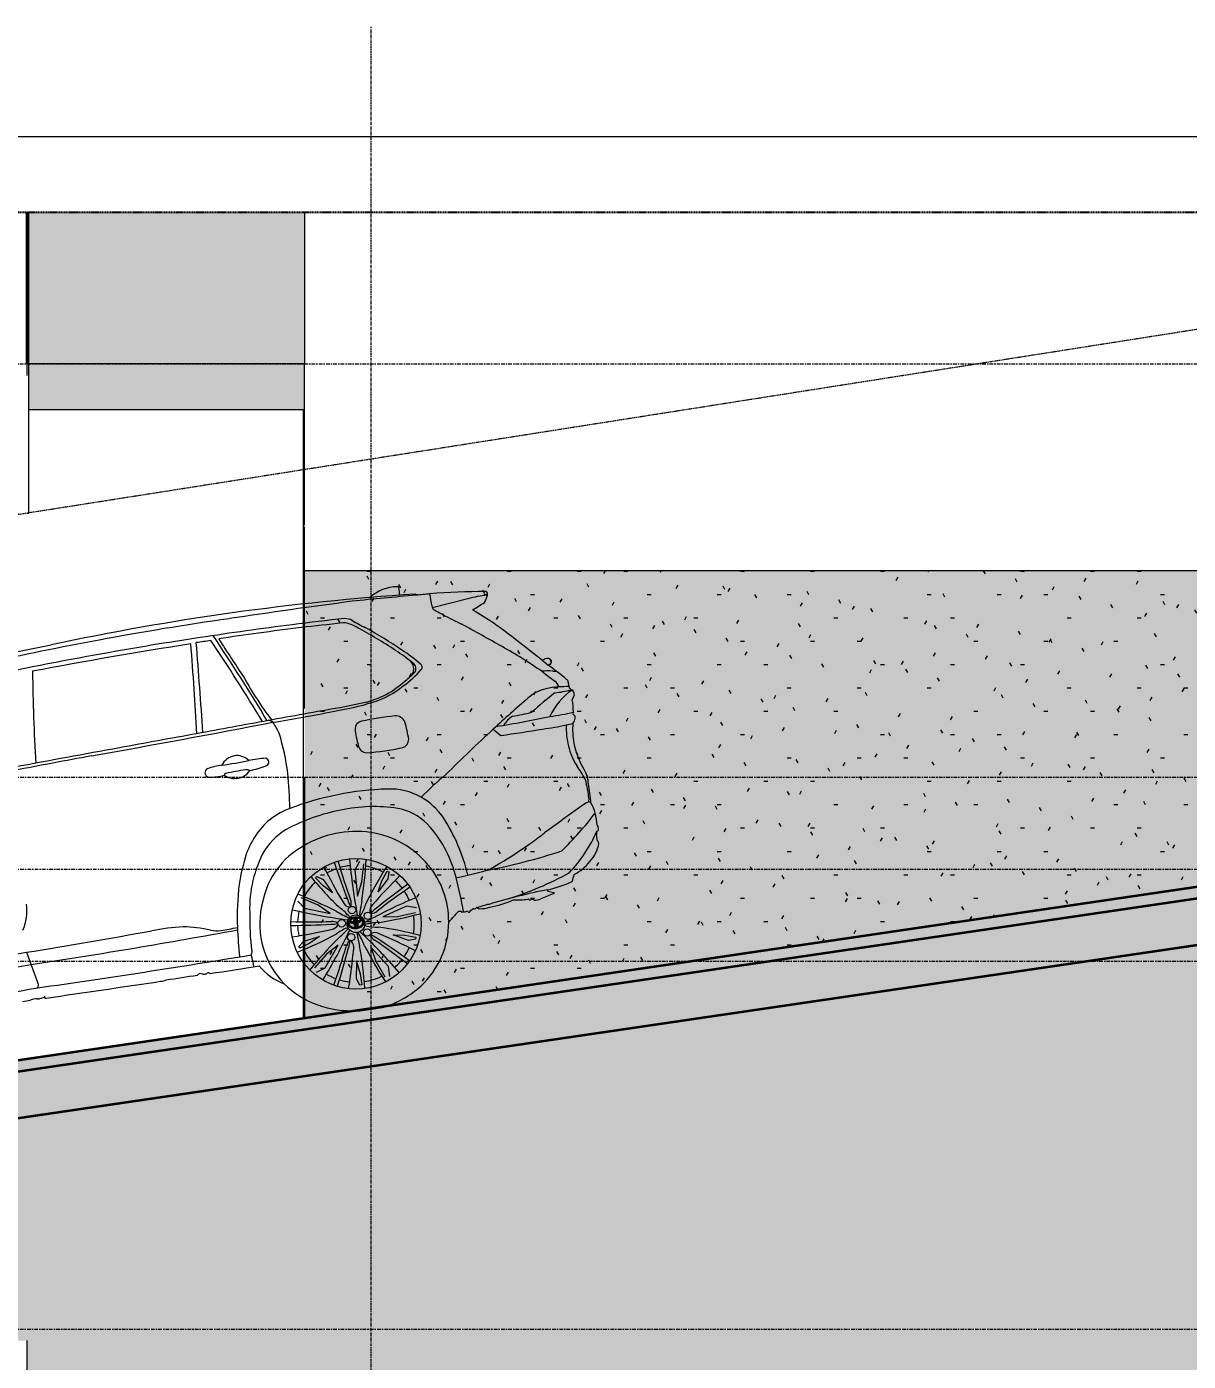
# Model space of a CAD drawing. Header units: millimetres. Extents: x 94264 to 187823, y -5375 to 75426.
# Drawn here: x 165576 to 170634, y -2140 to 3668 of the extents above; entities that cross this region are included whole.
import ezdxf

# ---------------------------------------------------------------- set-up
doc = ezdxf.new("R2010")
doc.units = ezdxf.units.MM
for name, pattern in [('Centre', [31.75, 6.35, -4.7625, 15.875, -4.7625]), ('Demolished', [7.14375, 4.7625, -2.38125]), ('Grid Line', [22.225, 12.7, -3.175, 3.175, -3.175]), ('Hidden', [7.14375, 4.7625, -2.38125])]:
    doc.linetypes.add(name, pattern=pattern)
for name, color, linetype, lineweight in [('0-4', 130, 'Continuous', 5), ('A-ANNO-DIMS', 211, 'Continuous', 9), ('A-ANNO-DIMS-50', 211, 'Continuous', 9), ('A-DETL-DEMO', 6, 'Demolished', 18), ('A-DETL-GENF', 92, 'Continuous', 18), ('A-DETL-GENF-1', 9, 'Continuous', 18), ('A-DETL-GENF-3', 92, 'Hidden', 25), ('A-DETL-MEDM', 33, 'Continuous', 35), ('A-DETL-THIN', 151, 'Continuous', 18), ('A-FLOR-FNSH-2', 250, 'Continuous', 35), ('A-FLOR-FNSH-3', 41, 'Continuous', 35), ('A-FLOR-LEVL-2', 51, 'Centre', 9), ('A-FLOR-PATT-3', 8, 'Continuous', 18), ('A-WALL', 113, 'Continuous', 18), ('A-WALL-4', 41, 'Continuous', 35), ('A-WALL-FNSH-1', 254, 'Continuous', 18), ('A-WALL-PATT-4', 255, 'Continuous', 5), ('A-WALL-PATT-5', 254, 'Continuous', 18), ('G-IMPT', 8, 'Continuous', 18), ('S-GRID-1', 1, 'Grid Line', 9)]:
    doc.layers.add(name, color=color, linetype=linetype, lineweight=lineweight)
doc.styles.add('UTM Avo_1', font='', dxfattribs={"width": 0.9, "height": 125})
doc.styles.get('UTM Avo_1').set_extended_font_data('UTM Avo')
doc.dimstyles.new('1_Dim_chi_tiet_2_5_1', dxfattribs={"dimscale": 304.8, "dimtxt": 124.912619, "dimasz": 0.19685, "dimexe": 0.164042, "dimexo": 0.0625, "dimgap": 0.016404, "dimtad": 1, "dimdec": 0, "dimrnd": 5, "dimzin": 0, "dimdsep": 46, "dimtxsty": 'UTM Avo_1', "dimblk1": 'OBLIQUE', "dimblk2": 'OBLIQUE', "dimsah": 1, "dimcen": 0.09, "dimdle": 0.164042, "dimazin": 0, "dimtfac": 1, "dimtdec": 4, "dimtix": 1, "dimtmove": 0, "dimatfit": 3, "dimfxl": 0.328084, "dimfxlon": 1, "dimtvp": 1, "dimtolj": 1, "dimtzin": 0, "dimarcsym": 2})

# ---------------------------------------------------------------- blocks, each defined once
blk = doc.blocks.new('NCV_TKTC_KET CAU_rvt-3-TKCS_RAMP DỐC 2 - MẶT CẮT DỌC')
at = {"layer": 'A-FLOR-FNSH-2'}
blk.add_line((-97752.6, 550), (-113202.6, -1719.5), dxfattribs=at)
blk = doc.blocks.new('CAR_TOYOTA - CAR_TOYOTA_GRAND HIGHLANDER_dwg__U1-2292142-TKCS_RAMP DỐC 2 - MẶT CẮT DỌC')
at = {"layer": 'G-IMPT', "flags": 128}
blk.add_lwpolyline([(-105871.9, -465.5), (-105877.8, -422.5), (-105954, -338.3), (-105932.8, -398.8), (-105892.4, -467.7)], dxfattribs=at)
blk.add_lwpolyline([(-106001.8, -503.5), (-106016.8, -476), (-106015.3, -404.9), (-106000, -453.6), (-105993.5, -501.7)], close=True, dxfattribs=at)
at = {"layer": 'G-IMPT'}
blk.add_circle((-106040, -295), 16.1, dxfattribs=at)
for centre, radius, start, end in [((-105808.7, -265.2), 205.4, 184.28528, 199.11323), ((-106504.7, -550.3), 567, 22.64094, 29.19183), ((-107587.7, -1961.9), 2318.9, 40.72908, 46.83114), ((-108562.9, 382.1), 2602.4, 340.11131, 343.99969), ((-109481.4, 577), 3551.5, 342.20373, 345.00974), ((-106015.4, -347), 47.4, 132.23868, 165.72495), ((-106277.1, -272), 236.8, 342.89731, 350.56762), ((-108756.4, -88.6), 2739.8, 350.97078, 354.60715), ((-106043.1, -319.8), 8.94, 61.59248, 117.6914), ((-106065.9, -338.4), 37.9, 348.41074, 44.48184), ((-107416.5, -594.5), 1437.8, 3.05901, 10.49929), ((-103910.7, 757.1), 2339.6, 207.74331, 212.20029)]:
    blk.add_arc(centre, radius, start, end, dxfattribs=at)
blk = doc.blocks.new('CAR_TOYOTA - CAR_TOYOTA_GRAND HIGHLANDER_dwg__U2-2292143-TKCS_RAMP DỐC 2 - MẶT CẮT DỌC')
for p, rotation in [((-191928.8, 61888.6), 144), ((-191650.8, -62744), 216), ((-73482, 100666.5), 72), ((-73032.3, -100993.2), 288.0000000000001)]:
    blk.add_blockref('CAR_TOYOTA - CAR_TOYOTA_GRAND HIGHLANDER_dwg__U1-2292142-TKCS_RAMP DỐC 2 - MẶT CẮT DỌC', p, dxfattribs=dict(rotation=rotation))
blk.add_blockref('CAR_TOYOTA - CAR_TOYOTA_GRAND HIGHLANDER_dwg__U1-2292142-TKCS_RAMP DỐC 2 - MẶT CẮT DỌC', (0, 0))
blk = doc.blocks.new('CAR_TOYOTA - CAR_TOYOTA_GRAND HIGHLANDER_dwg-2292141-TKCS_RAMP DỐC 2 - MẶT CẮT DỌC')
at = {"layer": 'G-IMPT'}
for p, q in [((-105531.4, 1177), (-105686.1, 1138.7)), ((-105206.5, 909.5), (-105331.5, 1006)), ((-105972, 728.2), (-106088.1, 703.8)), ((-105182.8, -94.3), (-105157, -100.8)), ((-106053.1, -219), (-106053, -219)), ((-106049, -203.8), (-106045.1, -208.4)), ((-106012.8, -198.5), (-106012.8, -198.5)), ((-105997.1, -197.7), (-106000.5, -203.1)), ((-105980.8, -230.4), (-105980.8, -230.4)), ((-106059.1, -255.1), (-106053.4, -253)), ((-106013.5, -280.6), (-106013.6, -274.5)), ((-106001.3, -270.7), (-106001.3, -270.6)), ((-105975.2, -245.1), (-105980.9, -242.9)), ((-106002, -615.4), (-105902.7, -600.8))]:
    blk.add_line(p, q, dxfattribs=at)
at = {"layer": 'G-IMPT', "flags": 128}
blk.add_lwpolyline([(-107856.8, -431.1), (-107453.5, -360.6), (-107404, -495.4)], dxfattribs=at)
at = {"layer": 'G-IMPT'}
for radius in [283.9, 38.4]:
    blk.add_circle((-106018.8, -236.4), radius, dxfattribs=at)
for centre, radius, start, end in [((-105836.6, 1051.2), 179.3, 90.4844, 133.0466), ((-105837.4, 1225.2), 5.37, 12.1128, 97.55492), ((-106088, 1176.7), 260.6, 3.63199, 10.97712), ((-105042.1, -9749.2), 10970.9, 93.7584, 102.12215), ((-101420.8, -33458.5), 34931.7, 97.59037, 98.47905), ((-104823.1, -10356.6), 11587.3, 94.62104, 96.00297), ((-105762.4, 1192.5), 5.77, 4.68009, 78.89203), ((-105559.6, -397.7), 1602.8, 94.91266, 97.06079), ((-105456.7, -1653.2), 2862.6, 89.92304, 94.81235), ((-106754.2, 997.6), 1076.4, 8.03265, 10.79656), ((-105420.3, 821.4), 372.6, 94.00021, 107.34982), ((-106232.4, 2351.6), 1418.8, 300.55682, 303.03097), ((-105646.5, 1257.2), 210.2, 333.09747, 342.24531), ((-105458.1, 1197.8), 12.7, 338.1005, 65.82409), ((-105660.9, 1149.6), 27.5, 183.31839, 223.67302), ((-105159.6, 2063.2), 1068.3, 240.7964, 243.38019), ((-102949.1, 6289), 5837.2, 242.56861, 243.44717), ((-106240.9, -120.9), 1448.1, 51.09976, 59.7381), ((-104784.4, -11502.4), 12719.9, 98.07616, 100.65886), ((-104236.3, -15114.7), 16310.4, 97.25422, 98.67856), ((-104996.5, -9301.1), 10430.4, 96.94615, 97.97628), ((-105283.8, -6725.3), 7856, 95.72278, 97.40159), ((-100140, -53559.7), 54954, 96.2026, 96.39184), ((-106069, 1028.9), 44.5, 67.9318, 101.04108), ((-106065.9, 1029.4), 62.1, 60.72074, 91.19852), ((-106132.2, 831.6), 251.6, 58.98924, 71.47767), ((-105281.9, 2392.6), 1510.4, 240.07157, 242.62935), ((-107243.5, -1199.1), 2566.3, 58.93956, 61.08169), ((-107027.6, -843.6), 2166.9, 56.08652, 60.97737), ((-112308.2, -11322.5), 14109.2, 60.6019, 61.4196), ((-104806.4, -11729.3), 12939, 100.37723, 102.63475), ((-104634.9, -12727.4), 13890.4, 98.53898, 100.31842), ((-105347.6, -8756.3), 9838.9, 97.61357, 97.98195), ((-112900.5, -3250.6), 7555.6, 31.02283, 34.19631), ((-115247.9, -4703.4), 10335.6, 31.177, 33.60942), ((-104341.6, -14241.9), 15414.3, 97.83854, 98.48673), ((-98660.4, 6093.4), 9444.9, 212.60885, 213.83123), ((-106626.1, -202.6), 1394.2, 55.51718, 59.54379), ((-104858.4, -12040.6), 13175, 99.89722, 102.29242), ((-116688.5, 47285.6), 47241.4, 281.19059, 281.40608), ((-103287.1, -21026.8), 22277.4, 98.91103, 100.70993), ((-121424, -198.3), 14733.4, 3.06879, 4.59384), ((-197586.3, -5929.5), 91135.3, 4.105738, 4.352734), ((-106278, 275.9), 802.9, 50.27412, 56.66343), ((-106172.1, 405.4), 653.2, 48.35792, 57.23728), ((-106653.8, -1267.6), 2573.5, 55.86237, 60.39406), ((-105815, 872.1), 48, 330.21231, 52.8957), ((-105785.2, 874.2), 27.9, 330.98405, 43.41764), ((-105745.3, 880.5), 14.9, 315.66986, 60.98811), ((-105176.6, 868.9), 50.4, 103.24261, 126.36069), ((-103974.4, 2383), 1920.8, 230.09924, 231.06282), ((-105183.6, 902.4), 16.2, 341.83454, 106.24533), ((-105177.5, 888.4), 4.06, 70.50492, 170.91517), ((-105963.2, -196), 1337.3, 49.88499, 54.22884), ((-105176.2, 900.9), 8.71, 270.17403, 336.13063), ((-99119.4, 952.3), 8308.2, 180.61925, 183.38234), ((-105277.2, 1504), 1399.1, 208.56531, 217.58416), ((-106209, 1286.6), 616.9, 302.7951, 311.86458), ((-106057.7, 1144.4), 423.8, 305.3107, 319.66788), ((-106045.1, 1134.4), 394.7, 308.88167, 316.08993), ((-105184.6, 680.2), 183.9, 83.00493, 97.78327), ((-103963.8, 2460.7), 2026.4, 232.06633, 234.05825), ((-105156.4, 892.4), 30.2, 258.75062, 287.34477), ((-105176.8, 786.1), 41.4, 11.0632, 55.21516), ((-105106.6, 816.3), 11.6, 356.50214, 64.30926), ((-104990.1, 825.2), 105.4, 185.22959, 195.15561), ((-106108.1, 1198), 489.1, 286.15123, 298.46896), ((-106058.5, 1098.7), 388, 287.00963, 309.31381), ((-105151.6, 617.7), 173.6, 103.52114, 132.22459), ((-103893.5, -840.7), 2043.3, 128.0358, 131.72123), ((-105107.9, 377.2), 417.8, 93.884, 101.63511), ((-104913.2, 546.3), 286.8, 125.10057, 155.46315), ((-105218.4, 1325.3), 560.6, 276.75797, 283.81971), ((-105093.1, 184.9), 610.7, 89.81193, 94.04757), ((-104999.5, 828.1), 97.2, 198.26265, 209.00807), ((-105081.4, 770.6), 10.8, 354.71174, 106.86597), ((-105098.6, 762.5), 29.8, 318.62043, 350.2157), ((-104959.1, 775.8), 111.7, 183.18739, 189.44436), ((-101695.7, -24763.6), 25843.4, 99.78566, 100.49056), ((-106362.4, 2137), 1469.8, 279.51859, 286.49767), ((-102174.7, -2884.4), 4769.9, 130.434, 132.89111), ((-105073, 739.9), 4.37, 138.55255, 204.03658), ((-105699.3, 649), 628.7, 3.18318, 8.15687), ((-118244.2, 62541.8), 63027.9, 280.119327, 280.849361), ((-99943.2, -35148.7), 36374.4, 100.22645, 100.72392), ((-106400.2, 620), 28.3, 46.2107, 87.38477), ((-107477.7, 7489.4), 6936.3, 279.10041, 281.293), ((-106626.6, 466.1), 301.5, 24.76392, 35.32906), ((-105989, 611.8), 33.8, 98.49367, 179.33005), ((-105648.4, -1076.9), 1756.4, 96.54176, 101.34525), ((-105845.1, 626.5), 41.7, 21.50012, 94.70452), ((-106318.9, 483.2), 536.6, 8.9794, 17.18128), ((-106164, 5389.3), 4826.5, 279.01162, 281.83605), ((-105253.4, 549.3), 144.8, 125.61936, 147.26719), ((-105438, 1371.2), 711.3, 278.1023, 285.05235), ((-105485.8, 2682.8), 2041.4, 278.78517, 281.70825), ((-105115.8, 666.8), 52.1, 323.22158, 351.33328), ((-105067.3, 678.9), 6.56, 130.5106, 245.12232), ((-105075.3, 662.6), 11.7, 341.94814, 63.11394), ((-101603.4, -28452.4), 29488.7, 99.97549, 100.6415), ((-107460.4, 260.4), 1156.3, 7.89419, 16.68584), ((-105568.3, 660), 457, 186.00824, 195.36619), ((-100358.4, -4897.3), 7480.9, 132.5901, 134.77143), ((-105024.8, 1065), 603.2, 228.93167, 233.01836), ((-107060.5, 12044), 11582.3, 278.30452, 279.21021), ((-105491.7, 2592.1), 2001.5, 278.18494, 281.1914), ((-104760.4, 618.3), 342.9, 178.26521, 193.7062), ((-105175.2, 998.3), 376.5, 281.02323, 285.58113), ((-104757.1, 607.2), 318.2, 174.87399, 190.33781), ((-98820.9, -45257), 46519.6, 100.18761, 100.75871), ((-105970.4, 547.2), 39.4, 192.117, 268.37285), ((-106068.7, 1735.2), 1231.2, 274.52831, 281.83195), ((-105827, 566.7), 38.1, 286.36883, 0.38939), ((-104847.6, 591.8), 252, 192.54627, 213.55507), ((-104727.9, 615.5), 348.4, 190.83135, 211.04402), ((-85335.8, -116761.5), 119271.4, 100.548366, 100.713101), ((-106536.8, 422.5), 72.9, 45.46154, 154.63614), ((-106868.9, 2296.8), 1862.3, 278.21933, 281.87835), ((-106374.7, -96), 581.1, 93.61399, 101.00258), ((-106415.1, 467.1), 17.3, 289.59711, 77.51057), ((-106657.4, 420.9), 19.1, 110.26723, 262.35522), ((-106568.7, 180.2), 275.6, 97.08515, 110.59143), ((-106651.4, 640.6), 238.7, 267.94737, 284.61934), ((-106585.2, 411.8), 6.42, 92.77692, 200.05079), ((-106549.2, 468.3), 72.2, 234.42427, 276.46973), ((-105608, -4770.4), 5279.9, 99.72247, 100.66844), ((-106542.2, 468.6), 72.1, 270.90846, 328.25835), ((-106497.2, 387.3), 46.4, 69.37745, 92.99447), ((-106592.4, 967.3), 548, 281.73763, 289.52271), ((-108645.8, 219.3), 2339.3, 1.12389, 4.90143), ((-104454.5, -970.3), 1813.8, 130.27481, 134.91819), ((-106601.7, -562.2), 1847.7, 31.12986, 33.31277), ((-104557.4, 646.3), 514.1, 204.16479, 208.28759), ((-105842.7, -955.9), 1306.3, 91.71427, 110.81554), ((-105870.3, 78.9), 271.2, 60.12267, 92.43359), ((-105161.5, 350.2), 147.8, 6.42347, 16.82282), ((-97850.5, 1505.8), 7254.2, 189.03404, 189.53371), ((-105251.5, 358.5), 245.4, 3.14916, 10.37093), ((-105896.9, 213.6), 904.4, 4.87114, 10.08628), ((-105879.1, 59.4), 292.6, 35.02128, 60.53707), ((-104964.8, 191.4), 110.4, 112.5085, 129.46759), ((-104989.4, 295), 17.7, 148.38606, 185.16087), ((-105003.8, 282.9), 11, 42.84858, 107.00349), ((-106209.5, -9.2), 291.2, 109.5607, 145.11789), ((-105926.5, -566.8), 840.1, 99.81149, 116.85399), ((-105940.3, -398.1), 671.8, 79.75364, 101.10019), ((-105894.3, 4.8), 268.4, 42.06032, 74.12562), ((-67437.9, -52366), 64690, 125.534205, 125.712428), ((-106159.7, 1145), 1485.9, 314.26586, 322.72918), ((-105127.6, 210), 154.5, 13.16452, 31.37712), ((-105569.9, 114.2), 607, 7.47586, 12.45516), ((-106170.4, -79), 294.8, 117.39481, 146.68533), ((-106123.3, -173.9), 558.5, 14.34443, 39.92925), ((-106286.2, -196.8), 773.3, 12.85542, 33.25381), ((-104969.9, 174.5), 7.75, 271.94315, 8.80327), ((-104997.8, 173.5), 35.7, 3.65225, 33.62548), ((-106164.6, -50.9), 352, 143.73533, 160.60134), ((-106016.5, -287), 452.4, 82.27096, 120.84346), ((-106014.4, -237), 402.6, 39.488, 81.62), ((-106271.9, 1519.6), 1732.7, 298.73793, 308.27933), ((-105550.2, 422.2), 634.3, 316.44348, 336.25176), ((-105075.3, 168.6), 105.7, 350.40984, 359.01165), ((-107050.1, -103.7), 2094.6, 6.32408, 6.98473), ((-104994.4, 104), 34.8, 16.22704, 41.44469), ((-105751.7, -176), 783.2, 162.0008, 171.79881), ((-105956.7, -170), 525, 151.19918, 181.96044), ((-106076.5, -209.4), 355.2, 118.96001, 168.34457), ((-105933.9, 2546), 2595.1, 280.68366, 288.21769), ((-105122.8, 144.2), 164.7, 317.9873, 349.3376), ((-106018.8, -236.4), 254.1, 109.52797, 119.83871), ((-106018.8, -236.4), 254.1, 95.6045, 105.98356), ((-106018.8, -236.4), 254.1, 62.17408, 80.28671), ((-105997.7, -226), 382.8, 359.60438, 39.80573), ((-105688.6, 744.5), 784.9, 281.48948, 288.55647), ((-105156.5, 155.9), 198.1, 296.37008, 321.99973), ((-106018.8, -236.4), 254.1, 134.17408, 152.28671), ((-106018.8, -236.4), 254.1, 37.52797, 47.83871), ((-105626.4, 290.1), 328.6, 277.72759, 286.64149), ((-107544.5, -529.6), 2023.5, 9.80741, 14.13427), ((-105796.6, 1275.3), 1470.7, 287.45268, 298.69021), ((-105277.9, 361), 458.9, 281.83666, 295.8115), ((-105194.3, 1.1), 127.8, 335.39061, 349.77535), ((-105325.5, -211.4), 1210.4, 173.01565, 181.95218), ((-106018.8, -236.4), 254.1, 23.6045, 33.98356), ((-104715.9, -2510.7), 2467.3, 100.93206, 107.05186), ((-104576.1, -1667), 1666.4, 110.38772, 112.51233), ((-105182.2, -91.1), 3.32, 117.82861, 260.66119), ((-105157.5, -103), 2.23, 294.35642, 76.65005), ((-107659.6, -181.1), 208.1, 336.47258, 8.10272), ((-106063.8, -236.7), 373.9, 164.63951, 220.91221), ((-105518.6, -169.3), 7.83, 251.18607, 329.12566), ((-105508.4, -176.7), 4.91, 75.07332, 134.98558), ((-105506.6, -151.8), 20.2, 268.29058, 302.93192), ((-105492.4, -169.2), 3.24, 43.83245, 172.33434), ((-105390.5, -407.9), 260.7, 100.80754, 112.45455), ((-105480.6, -156.9), 13.8, 226.80277, 269.757), ((-105478.7, -17.9), 152.8, 269.2505, 286.40688), ((-105507.3, 236.4), 407.3, 280.1492, 295.34615), ((-105311.2, 123.7), 256.3, 265.12614, 279.22329), ((-105269.1, -132.3), 3.19, 37.80701, 107.14942), ((-105260.6, -123.1), 9.39, 230.39304, 303.16373), ((-105251.2, -141.5), 11.4, 47.60822, 112.35759), ((-105237.9, -82), 51.4, 263.72633, 297.52606), ((-105394.6, -214.1), 1087, 178.62302, 187.49517), ((-106018.8, -236.4), 254.1, 167.6045, 177.98356), ((-106034.2, -234.7), 20.6, 147.3982, 183.00528), ((-106025.8, -241.1), 31.2, 116.47205, 145.93355), ((-106032.6, -234.2), 17.6, 162.48457, 178.29835), ((-106026.1, -236.1), 24.4, 152.11235, 162.86581), ((-106030.1, -234.1), 18.2, 161.75375, 187.92553), ((-106043.2, -224.6), 4.48, 181.47233, 227.2482), ((-106039.9, -222.5), 9.5, 217.78408, 245.50076), ((-106038.3, -219.9), 11.3, 225.40493, 249.65855), ((-106041.8, -222.5), 2.56, 147.48645, 197.79755), ((-106040.9, -222.2), 3.53, 197.38132, 228.89206), ((-106035.5, -225.7), 9.59, 120.29491, 151.71004), ((-106034.6, -212.6), 20.7, 243.62737, 257.33557), ((-106036.6, -217), 10.3, 230.16082, 251.0027), ((-106033, -207.2), 25.1, 248.24449, 260.76971), ((-106039.8, -222.5), 2.37, 149.20739, 186.18709), ((-106039.8, -222.5), 2.38, 187.24038, 218.14495), ((-106035.9, -224.7), 6.91, 133.39202, 150.19679), ((-106037.9, -220.5), 5.11, 222.01719, 250.46716), ((-106028.6, -232.4), 17.4, 125.61439, 133.42419), ((-106017.3, -254.5), 43.7, 112.4235, 121.907), ((-106032.4, -201.7), 26.2, 253.16876, 268.43342), ((-106014.3, -262.8), 55.8, 96.84593, 117.07207), ((-106032.9, -206.5), 20, 250.42073, 259.10809), ((-106025.4, -237.5), 23.4, 117.72242, 124.78241), ((-106030.5, -195), 37.4, 259.98201, 267.7237), ((-106031.7, -194.9), 31.6, 260.94066, 267.7874), ((-106012.7, -264.1), 53, 109.82973, 116.52405), ((-106008.5, -281.6), 72.2, 104.32377, 110.66045), ((-106030.6, -175), 52.9, 267.22231, 273.09665), ((-106031.2, -198.3), 28.2, 266.40839, 274.42935), ((-106017.8, -251.5), 39.3, 101.68756, 109.03212), ((-105994.6, -226), 34.4, 171.06268, 180.76466), ((-106045.4, -243.6), 23.7, 41.80764, 46.26072), ((-106007.6, -223.9), 21.2, 148.9263, 171.32259), ((-105995.4, -225.9), 32.4, 175.98393, 183.35233), ((-105995.9, -225.8), 31.8, 163.67236, 176.09023), ((-106015.1, -220.1), 11.8, 142.56353, 164.34426), ((-106015.3, -256.1), 45.8, 93.50355, 103.903), ((-106020.7, -219.5), 8.3, 68.04464, 127.9204), ((-105998.1, -225.8), 26.5, 170.97607, 183.71586), ((-106036.2, -108.2), 119.9, 275.56603, 280.3509), ((-106088.4, -180.4), 79.3, 323.54339, 324.76575), ((-106020.7, -215.9), 4.85, 119.34713, 140.93675), ((-106013.3, -223), 11.1, 151.82709, 172.91461), ((-106029.9, -155.3), 77.2, 274.31516, 282.07114), ((-105993, -228.1), 31.4, 187.5079, 202.05814), ((-106007.1, -225.2), 16.6, 169.43955, 183.35836), ((-106035, -116.2), 110.5, 275.90829, 279.87247), ((-106015.4, -223.2), 8, 146.70669, 172.4769), ((-106021.2, -215.6), 4.37, 84.78542, 116.17833), ((-106019.4, -219.9), 4.26, 125.48803, 149.98523), ((-106034.1, -128.3), 105.7, 276.10842, 280.60471), ((-106020.7, -219.7), 1.67, 45.12293, 146.49964), ((-106021, -217.8), 1.59, 77.62614, 122.42814), ((-106014.6, -261.9), 54.9, 77.44985, 96.58627), ((-106022, -216.6), 5.52, 58.45214, 76.84035), ((-106021.5, -219.9), 3.73, 57.77252, 76.81732), ((-106026.3, -224.9), 10.6, 22.57492, 50.08407), ((-106024.9, -224.7), 8.16, 24.55022, 48.80343), ((-106026.9, -222.7), 13.3, 25.32235, 54.28618), ((-106014.4, -288.2), 77.9, 87.60086, 92.78761), ((-106014.2, -251), 39.3, 87.68101, 94.84474), ((-106030.7, -226.3), 19.6, 23.83716, 47.85686), ((-106032.5, -229.2), 17, 14.01865, 27.79822), ((-106042.1, -232.8), 28.2, 13.54786, 25.10054), ((-106021.5, -233.7), 10.2, 47.73775, 57.29677), ((-106044.5, -233.3), 33.8, 13.46016, 28.68112), ((-106032.8, -235.1), 18.3, 358.96738, 8.74073), ((-106049.8, -236.1), 36.4, 1.3453, 8.55062), ((-106043.8, -233.3), 34.4, 15.94847, 25.65046), ((-106015.5, -264.6), 53, 80.18908, 86.88341), ((-106020.7, -184.3), 42.1, 282.3781, 292.60294), ((-106000.5, -231.1), 12.6, 144.6757, 152.92579), ((-106013.9, -255), 44.6, 76.34686, 86.46175), ((-106016.7, -196.3), 28.2, 282.28378, 290.30474), ((-106020.4, -188.5), 42.6, 283.11945, 291.66301), ((-106040.9, -234.6), 30.6, 3.87115, 8.88738), ((-106060.6, -295.2), 82.2, 51.24163, 52.57461), ((-106004, -248.3), 18, 103.12209, 106.74352), ((-106216.5, -258.1), 209.1, 6.79053, 7.41474), ((-106026.7, -170.3), 63.3, 287.13197, 291.73442), ((-106017.2, -192.9), 31.6, 288.92573, 295.77247), ((-106011, -235.4), 23.4, 71.93073, 78.99071), ((-106016.5, -197.1), 33.1, 290.95611, 301.41289), ((-106012.4, -203.2), 21.5, 291.61581, 306.82372), ((-106009.4, -229.6), 17.4, 63.28894, 71.09874), ((-106012.7, -203.6), 20, 297.60504, 306.29241), ((-106007.6, -227.6), 16.5, 58.94992, 75.04075), ((-106023, -184.6), 48.6, 293.89582, 299.32502), ((-106008.8, -236.8), 29.1, 46.69793, 77.82124), ((-106004.6, -220.2), 6.91, 46.51634, 63.32111), ((-106003.9, -215.6), 5.11, 306.24597, 334.69594), ((-106001.5, -216.9), 2.37, 10.52604, 47.50574), ((-106003.3, -215.1), 6.41, 305.46975, 340.22756), ((-106001.5, -216.9), 2.38, 338.56818, 9.47276), ((-106011.1, -206.5), 22.3, 302.10055, 314.26826), ((-106009.3, -209), 20.7, 299.37756, 313.08576), ((-106001.7, -217.5), 4.87, 26.92554, 57.19247), ((-105999.6, -216.4), 2.56, 339.69948, 26.69231), ((-106001, -216.6), 8.02, 313.40537, 339.23328), ((-106001.4, -217), 9.5, 311.21238, 338.92905), ((-105997.5, -217.9), 4.24, 338.75425, 16.53504), ((-106012.5, -236), 27.2, 35.33891, 45.28725), ((-106007.5, -230.8), 18.2, 8.7876, 34.95939), ((-106007.4, -231.3), 20.2, 21.24606, 32.7396), ((-106004.1, -229.9), 14.7, 343.85872, 7.17885), ((-106002.1, -230.3), 14.7, 330.75032, 4.07362), ((-106002.6, -229.9), 19.8, 3.21296, 45.9773), ((-106002.6, -229.6), 15.2, 1.28457, 21.84269), ((-106003.8, -229.5), 20.9, 317.94068, 1.88898), ((-106018.8, -236.4), 254.1, 350.17408, 8.28671), ((-105991.3, -230.4), 376.4, 312.80516, 0.25651), ((-105706.2, -121.3), 140.9, 310.35226, 324.76116), ((-105821.7, 23.2), 322.7, 315.601, 319.68223), ((-105566.5, -196.8), 14.4, 53.5314, 129.33849), ((-105555.7, -130.8), 54.4, 267.6618, 294.7467), ((-105526.7, -179.6), 6.25, 186.02432, 27.53677), ((-113051.8, 33848), 34663.7, 279.29419, 280.21023), ((-111627.1, 27345.7), 28074.2, 278.58959, 280.45088), ((-106731.3, -1144.6), 895.4, 92.57846, 101.34108), ((-106771.3, -773.8), 523.7, 76.86749, 90.02818), ((-106623.8, -157.5), 110.1, 254.99411, 279.60543), ((-107045.5, 2240.9), 2545.2, 279.95607, 281.56572), ((-104061.4, -129.1), 2476.8, 182.85878, 185.8196), ((-106018.8, -236.4), 254.1, 181.52797, 191.83871), ((-106036.8, -235.1), 18, 182.10073, 222.93897), ((-106035.8, -234.7), 14.5, 175.87826, 197.80062), ((-106030.8, -230.2), 25.8, 221.85237, 250.52021), ((-106032.3, -233.6), 18.1, 197.93888, 210.55493), ((-106033.6, -234.1), 14.7, 189.53428, 212.85442), ((-106030.9, -232), 20.2, 212.48722, 225.78399), ((-106029.5, -231), 19.9, 214.02429, 235.81923), ((-106030.3, -231.3), 21.1, 225.9003, 240.77919), ((-106022.3, -216.6), 35.9, 239.22608, 273.48176), ((-106022, -216.3), 38.2, 240.93676, 248.22193), ((-106023.3, -210.3), 47.1, 249.93463, 274.48388), ((-106028.6, -185.4), 48.6, 257.38811, 262.81731), ((-106023.2, -214.5), 39.5, 250.82185, 258.07646), ((-106029.1, -170.6), 63.3, 264.97871, 269.58116), ((-106029.9, -196.8), 35.6, 266.71717, 274.21455), ((-106020.7, -195.9), 58.3, 259.38647, 263.14477), ((-106028.4, -251.8), 18, 89.96961, 93.59104), ((-105967.3, -279.5), 76.3, 141.88691, 143.26107), ((-105822.1, -200.1), 209.1, 189.29839, 189.9226), ((-105979.5, -226.3), 49.5, 191.34677, 197.84182), ((-106023, -213.8), 40.2, 263.40895, 276.10571), ((-105989.6, -227.9), 38, 186.79391, 194.432), ((-105989.6, -229.4), 38.9, 198.09751, 208.7251), ((-105932.4, -212.9), 97.2, 194.61085, 197.72419), ((-105996.1, -232.4), 30.5, 199.12768, 212.48961), ((-106007, -238.5), 19.3, 209.86778, 224.1386), ((-105991.8, -227.9), 31.6, 190.2046, 198.42569), ((-106005.5, -233.4), 17.8, 201.38924, 218.921), ((-106005.5, -232.9), 17, 196.95157, 211.23169), ((-106012.1, -242.9), 11.4, 211.29572, 233.37165), ((-106017.3, -247.5), 5.7, 231.00086, 240.15579), ((-106017.1, -244.4), 8.65, 249.30035, 307.29326), ((-106011, -236.3), 10.5, 210.76714, 219.83217), ((-106023.5, -201.3), 56, 274.0058, 292.06839), ((-106016.3, -242.3), 3.84, 216.89271, 250.82673), ((-106016.7, -241.2), 3.03, 219.0469, 252.91069), ((-106016.2, -248.5), 4.44, 232.73382, 262.17945), ((-106022.2, -208), 45.9, 274.36665, 284.82573), ((-106017.3, -242.6), 1.5, 256.59399, 296.58795), ((-106017.1, -244.6), 1.4, 249.9768, 294.404), ((-106016.2, -249.6), 3.37, 260.70801, 297.44661), ((-106018, -241.8), 2.58, 302.69587, 337.53163), ((-106018, -242.9), 3.38, 297.35565, 331.28763), ((-106027.4, -237.6), 12.9, 336.45378, 355.58628), ((-106025.5, -239.1), 11.7, 332.37527, 347.94156), ((-106017.9, -247.3), 6.17, 301.21387, 331.06739), ((-106036.2, -236.2), 21.8, 353.69971, 2.1897), ((-106041.8, -235.6), 28.4, 348.00575, 0.6294), ((-106024.7, -243.5), 13.9, 330.75807, 345.86269), ((-106019.4, -217.1), 35, 282.51548, 317.70769), ((-106015.3, -247.2), 5.31, 310.2942, 319.76109), ((-106028.1, -241.8), 19, 332.37626, 346.88848), ((-106041, -239.1), 30.8, 345.37084, 359.94975), ((-106020.9, -211.7), 42, 284.30613, 295.80743), ((-106046.2, -237.2), 36.1, 357.00496, 7.42301), ((-106047.6, -238), 38.9, 347.98804, 358.61563), ((-106058.2, -238), 49.5, 358.87132, 5.36636), ((-106014.8, -222), 30.1, 293.95265, 307.93516), ((-106015.9, -218.7), 37.1, 291.21352, 318.06598), ((-106017.6, -218.5), 34.6, 308.02804, 316.29883), ((-106009, -228.1), 19.9, 320.89391, 342.68885), ((-106009.6, -227.2), 22.8, 318.25583, 333.26891), ((-106018.8, -236.4), 254.1, 325.52797, 335.83871), ((-113519, 42198.6), 43149.4, 278.14546, 279.39532), ((-106472.4, -370.1), 3.33, 107.58599, 215.0113), ((-106619.1, -431.5), 155.8, 3.08779, 22.44322), ((-106479.5, -360.8), 8.69, 315.34791, 34.5677), ((-106018.8, -236.4), 254.1, 206.17408, 224.28671), ((-106018.8, -236.4), 254.1, 311.6045, 321.98356), ((-112127, 24717), 25565, 278.16906, 280.57769), ((-107639, 5073.6), 5610.7, 278.13721, 279.54072), ((-106695.7, -470.3), 17.1, 56.29197, 140.99051), ((-106699.6, -289.7), 166.9, 274.60877, 280.57021), ((-106661.4, -459.1), 9.28, 48.03609, 144.67437), ((-107269.6, 4235.2), 4727.5, 277.46709, 280.10474), ((-106242.6, -260.3), 253.3, 218.77226, 249.73111), ((-106018.8, -236.4), 254.1, 239.6045, 249.98356), ((-106018.8, -236.4), 254.1, 278.17408, 296.28671), ((-112452.1, 29193.9), 30135, 277.4373, 279.64085), ((-107416.1, -504.7), 15.2, 314.83797, 37.59484), ((-120337, 89342.9), 90833.4, 278.208784, 278.526478), ((-106894.2, -328.2), 160.3, 278.89352, 287.94065), ((-106043.1, -202.7), 412, 222.59124, 271.09341), ((-106018.8, -236.4), 254.1, 253.52797, 263.83871), ((-106034.9, -171), 449.7, 287.0969, 311.74049), ((-107476, -443), 131.2, 272.44819, 287.43103), ((-107405.4, -662.4), 99.3, 90.1313, 108.38174), ((-107401.8, -550.3), 13.3, 253.34277, 290.26113), ((-107334.4, -778.2), 224.3, 100.30452, 106.24485), ((-107371.1, -555.8), 3.81, 105.93088, 206.43808), ((-107370.2, -556), 4.58, 199.44381, 303.49878), ((-106010.2, -214.9), 400.5, 266.41793, 271.16919)]:
    blk.add_arc(centre, radius, start, end, dxfattribs=at)
blk.add_blockref('CAR_TOYOTA - CAR_TOYOTA_GRAND HIGHLANDER_dwg__U2-2292143-TKCS_RAMP DỐC 2 - MẶT CẮT DỌC', (0, 0))
blk = doc.blocks.new('CAR_TOYOTA - CAR_TOYOTA-2292600-TKCS_RAMP DỐC 2 - MẶT CẮT DỌC')
blk.add_blockref('CAR_TOYOTA - CAR_TOYOTA_GRAND HIGHLANDER_dwg-2292141-TKCS_RAMP DỐC 2 - MẶT CẮT DỌC', (0, 0))
blk = doc.blocks.new('BORDER VIEW - BORDER VIEW-2145989-TKCS_RAMP DỐC 2 - MẶT CẮT DỌC')
at = {"layer": 'A-DETL-GENF-3'}
blk.add_line((-120062.6, 2860.7), (-93391.3, 2860.7), dxfattribs=at)
blk = doc.blocks.new('DIMBLOCK34-TKCS_RAMP DỐC 2 - MẶT CẮT DỌC')
at = {"layer": 'A-ANNO-DIMS-50'}
for p, q in [((154775.6, 3088.5), (154775.6, 3238.5)), ((173075.6, 3088.5), (173075.6, 3238.5)), ((173125.6, 3188.5), (154725.6, 3188.5)), ((154775.6, 3188.5), (154775.6, 3088.5)), ((173075.6, 3188.5), (173075.6, 3088.5))]:
    blk.add_line(p, q, dxfattribs=at)
at = {"layer": 'A-ANNO-DIMS-50', "lineweight": 25}
for p, q in [((154775.6, 3188.5), (154805.6, 3218.5)), ((173075.6, 3188.5), (173105.6, 3218.5)), ((154775.6, 3188.5), (154745.6, 3158.5)), ((173075.6, 3188.5), (173045.6, 3158.5))]:
    blk.add_line(p, q, dxfattribs=at)
at = {"layer": 'A-ANNO-DIMS-50', "color": 0, "insert": (163711.6, 3350.9), "char_height": 125, "width": 513.53, "attachment_point": 1, "line_spacing_factor": 1.110334, "style": 'UTM Avo_1'}
blk.add_mtext('18300', dxfattribs=at)
blk = doc.blocks.new('_Oblique')
at = {"color": 0, "linetype": 'ByBlock', "lineweight": -2}
blk.add_line((-0.5, -0.5), (0.5, 0.5), dxfattribs=at)

msp = doc.modelspace()

# ---------------------------------------------------------------- hatches: boundary and pattern name
at = {"layer": 'A-DETL-GENF-1'}
h = msp.add_hatch(dxfattribs=at)
h.set_pattern_fill('FP_17', color=256, style=0, pattern_type=2)
h.set_pattern_definition([(50, (166042.08, 15725), (364.368, -31.8783), [38.1, -419.1]), (355, (166042.08, 15725), (-70.486, 382.113), [30.48, -335.28]), (100.451, (166072.44, 15722.34), (293.885, 350.2334), [32.38, -356.18]), (46.184, (166042.08, 15826.6), (542.1585, -84.086), [57.15, -628.65]), (96.636, (166087.26, 15819.6), (474.805, 494.855), [48.57, -534.27]), (351.184, (166042.1, 15826.6), (474.81, 494.85), [45.72, -502.92]), (21, (166092.88, 15801.2), (303.2285, -204.5305), [38.1, -419.1]), (326, (166092.88, 15801.2), (123.604, 368.376), [30.48, -335.28]), (71.451, (166118.15, 15784.16), (426.834, 163.843), [32.38, -356.18]), (37.5, (166042.08, 15725), (6.17665, 169.11015), [3.353, -327.863, 3.353, -337.007, -336.55]), (37.5, (166042.08, 15725), (6.17665, 169.11015), [-671.576, 3.353, -333.197]), (7.5, (166042.08, 15725), (133.6389, 200.3615), [3.353, -190.703, 3.353, -320.243, -128.27]), (7.5, (166042.08, 15725), (133.6389, 200.3615), [-517.652, 3.353, -124.917]), (327.5, (165928.79, 15725), (271.1818, -11.4584), [3.353, -123.647, 3.353, -392.887, -525.78]), (327.5, (165928.79, 15725), (271.1818, -11.4584), [-523.24, 3.353, -522.427]), (317.5, (165878, 15725), (296.2585, 50.8528), [3.353, -161.747, 3.353, -259.791, -373.38]), (317.5, (165878, 15725), (296.2585, 50.8528), [-428.244, 3.353, -370.027]), (45, (166042.08, 15725), (-125.7236, 125.7236), []), (45, (166042.08, 15915.5), (-125.7236, 125.7236), [])])
h.paths.add_polyline_path([(159225.6, -2660), (159925.6, -2660), (159925.6, -1906.9), (175125.6, 325.8), (175125.6, -2.3), (175825.6, -2.3), (175825.6, 450), (179786.8, 450), (179786.8, 600), (175675.6, 600), (175675.6, 147.7), (175275.6, 147.7), (175275.6, 549.5), (159725.6, -1734.7), (159725.6, -2460), (159225.6, -2460.1)])
h.paths.add_polyline_path([(159225.6, -2050), (159226.1, -2050), (159226.1, -1808.1), (157579.2, -2050), (158697.8, -2050)])
h = msp.add_hatch(dxfattribs=at)
h.set_pattern_fill('FP_24', color=256, style=0, pattern_type=2)
h.set_pattern_definition([(0, (166042.08, 15725), (241.935, 241.935), [241.935, -241.935]), (0, (166042.08, 15815.73), (241.935, 241.935), [241.935, -241.935]), (0, (166042.08, 15906.45), (241.935, 241.935), [241.935, -241.935]), (90, (166072.32, 15936.7), (-241.935, 241.935), [241.935, -241.935]), (90, (166163.05, 15936.7), (-241.935, 241.935), [241.935, -241.935]), (90, (166253.77, 15936.7), (-241.935, 241.935), [241.935, -241.935])])
h.paths.add_polyline_path([(155158.5, -4200), (179636.8, -4200), (179675.7, -4194.9), (179711.8, -4179.9), (179742.9, -4156.1), (179766.7, -4125), (179781.7, -4088.8), (179786.8, -4050), (179786.8, 450), (175825.6, 450), (175825.6, -2.3), (175125.6, -2.3), (175125.6, 325.8), (160392.7, -1838.7), (159925.6, -1912), (159925.6, -2660), (159225.6, -2660), (159225.6, -3550), (155225.6, -3550), (155225.6, -2350), (152815.6, -2350), (152815.6, -4050), (152820.7, -4088.8), (152835.7, -4125), (152859.5, -4156.1), (152890.6, -4179.9), (152926.8, -4194.9), (152965.6, -4200), (153634.6, -4200)])
h.paths.add_polyline_path([(165575.5, -2750), (165175.5, -2750), (165175.7, -2050), (165575.7, -2050), (165575.7, -2750)])
h.paths.add_polyline_path([(161025.6, -2750), (161025.6, -2050), (161325.6, -2050), (161325.6, -2750)])
at = {"layer": 'A-FLOR-PATT-3'}
h = msp.add_hatch(dxfattribs=at)
h.set_pattern_fill('FP_18', color=256, style=0, pattern_type=2)
h.set_pattern_definition([(0, (166042.077, 15725), (203.2, 50.8), [16.764, -135.636, 16.764, -135.636, -812.8]), (0, (166042.077, 15725), (203.2, 50.8), [-304.8, 16.764, -288.036, 16.764, -135.636, -355.6]), (0, (166042.077, 15725), (203.2, 50.8), [-762, 16.764, -84.836, 16.764, -237.236]), (120, (166118.277, 15750.4), (-145.59409, 150.57636), [16.764, -135.636, 16.764, -135.636, -812.8]), (120, (166118.277, 15750.4), (-145.59409, 150.57636), [-304.8, 16.764, -288.036, 16.764, -135.636, -355.6]), (120, (166118.277, 15750.4), (-145.59409, 150.57636), [-762, 16.764, -84.836, 16.764, -237.236]), (240, (166143.677, 15852), (-57.60591, -201.37636), [16.764, -135.636, 16.764, -135.636, -812.8]), (240, (166143.677, 15852), (-57.60591, -201.37636), [-304.8, 16.764, -288.036, 16.764, -135.636, -355.6]), (240, (166143.677, 15852), (-57.60591, -201.37636), [-762, 16.764, -84.836, 16.764, -237.236])])
h.paths.add_polyline_path([(157575.6, -2050), (157579.2, -2050), (159176.1, -1815.4), (159176.1, -1764.9), (157575.6, -2000)])
h.paths.add_polyline_path([(159776.1, -1727.3), (175275.6, 550), (175275.6, 600), (159776.1, -1676.8), (159776.1, -1720.8)])
at = {"layer": 'A-WALL-PATT-4'}
for points in [[(166775.7, 2200), (166775.7, 2860.7), (165585.7, 2860.7), (165585.7, 2200), (166324.8, 2200)], [(166785.7, 2200), (166785.7, 2860.7), (166775.7, 2860.7), (166775.7, 2200)], [(166780.7, 1790), (166785.6, 1790), (166785.6, 1800), (166780.7, 1800)]]:
    msp.add_hatch(color=256, dxfattribs=at).paths.add_polyline_path(points)
h = msp.add_hatch(color=256, dxfattribs=at)
h.paths.add_polyline_path([(166780.7, 700), (166785.6, 700), (166785.6, 1490), (166781.6, 1490), (166781.6, 1500), (166785.6, 1500), (166785.6, 1790), (166780.7, 1790), (166780.7, 1376.9)])
h.paths.add_polyline_path([(166780.7, 1800), (166785.6, 1800), (166785.6, 2200), (165585.7, 2200), (165585.7, 2000), (166780.7, 2000), (166780.7, 1800.8)])
at = {"layer": 'A-WALL-PATT-5'}
h = msp.add_hatch(dxfattribs=at)
h.set_pattern_fill('FP_22', color=256, style=0, pattern_type=2)
h.set_pattern_definition([(0, (166042.08, 15725), (406.4, 101.6), [16.764, -288.036, 16.764, -288.036, -1625.6]), (0, (166042.08, 15725), (406.4, 101.6), [-609.6, 16.764, -592.836, 16.764, -288.036, -711.2]), (0, (166042.08, 15725), (406.4, 101.6), [-1524, 16.764, -186.436, 16.764, -491.236]), (120, (166194.48, 15775.8), (-291.1882, 301.1527), [16.764, -288.036, 16.764, -1913.636]), (120, (166194.48, 15775.8), (-291.1882, 301.1527), [-321.564, -288.036, 16.764, -592.836, -1016]), (120, (166194.48, 15775.8), (-291.1882, 301.1527), [-1219.2, 16.764, -288.036, 16.764, -694.436]), (120, (166194.48, 15775.8), (-291.1882, 301.1527), [-1540.764, -186.436, 16.764, -491.236]), (240, (166245.28, 15979), (-115.2118, -402.7527), [16.764, -288.036, 16.764, -288.036, -1625.6]), (240, (166245.28, 15979), (-115.2118, -402.7527), [-609.6, 16.764, -592.836, 16.764, -288.036, -711.2]), (240, (166245.28, 15979), (-115.2118, -402.7527), [-1524, 16.764, -186.436, 16.764, -491.236])])
h.paths.add_polyline_path([(166785.6, -647.1), (172275.6, 159.3), (172275.6, 1300), (166785.6, 1300), (166785.6, 325.8)])
h = msp.add_hatch(dxfattribs=at)
h.set_pattern_fill('FP_23', color=256, style=0, pattern_type=2)
h.set_pattern_definition([(349.695, (166969.57, 869.39), (3657.59817, -609.61005), [68.155, -6747.38]), (0, (167036.6, 857.2), (609.6, 609.6), [67.056, -542.544]), (18.435, (167103.68, 857.2), (1219.199, 609.6016), [57.83, -1869.893]), (172.875, (167158.55, 875.49), (4267.1994, -609.5991), [49.148, -4865.604]), (174.806, (167109.78, 881.584), (6096.00395, -609.5547), [67.333, -6665.92]), (194.036, (167042.72, 887.68), (-1828.8022, -609.5924), [75.403, -2438.04]), (9.462, (167018.34, 869.39), (3048.005, 609.5835), [37.08, -3670.97]), (353.66, (167054.916, 875.49), (-4876.8008, 609.5835), [55.202, -5464.96]), (185.711, (167109.78, 869.39), (-5486.3951, -609.63944), [61.264, -6065.14]), (168.69, (167048.82, 863.3), (2438.4, -609.6026), [31.084, -3077.28]), (354.806, (166914.71, 863.296), (-6096.00395, 609.5547), [67.333, -6665.92]), (348.69, (166981.76, 857.2), (-2438.4, 609.6026), [62.167, -3046.194]), (0, (167042.7, 845), (609.6, 609.6), [73.15, -536.45]), (20.556, (167115.876, 845.01), (3048.0001, 1219.197), [52.084, -5156.34]), (3.814, (167164.644, 863.296), (8534.40115, 609.5889), [91.643, -9072.654]), (354.806, (167256.084, 869.39), (-6096.00395, 609.5547), [67.333, -6665.92]), (0, (167323.14, 863.3), (609.6, 609.6), [67.056, -542.544]), (5.194, (166780.596, 863.296), (6096.00395, 609.5547), [67.333, -6665.92]), (354.806, (166847.65, 869.39), (-6096.00395, 609.5547), [67.333, -6665.92]), (0, (166780.6, 875.5), (609.6, 609.6), [36.576, -573.024]), (5.194, (166817.17, 875.49), (6096.00395, 609.5547), [67.333, -6665.92]), (0, (166884.2, 881.6), (609.6, 609.6), [60.96, -548.64]), (10.305, (166945.19, 881.584), (-3657.59817, -609.61005), [68.155, -6747.38]), (5.194, (167012.244, 893.776), (6096.00395, 609.5547), [67.333, -6665.92]), (354.806, (167079.3, 899.87), (-6096.00395, 609.5547), [67.333, -6665.92]), (354.806, (167146.356, 893.776), (-6096.00395, 609.5547), [67.333, -6665.92]), (351.87, (167213.41, 887.68), (-3657.6004, 609.5929), [86.21, -4224.312]), (0, (167298.76, 875.5), (609.6, 609.6), [91.44, -518.16]), (347.471, (167274.37, 509.73), (3047.9989, -609.61085), [56.202, -5564.033]), (354.289, (167329.236, 497.536), (-5486.3951, 609.63944), [61.264, -6065.14]), (8.13, (167274.37, 509.73), (3657.6004, 609.5929), [43.105, -4267.418]), (9.462, (167317.04, 515.82), (3048.005, 609.5835), [74.16, -3633.89]), (0, (166780.6, 528), (609.6, 609.6), [73.15, -536.45]), (350.538, (166853.75, 528.02), (-3048.005, 609.5835), [37.08, -3670.97]), (201.801, (166890.32, 521.92), (1828.8045, 609.5868), [32.83, -3249.97]), (192.995, (166859.844, 509.73), (5486.39314, 1219.23746), [81.33, -8051.747]), (352.875, (167341.43, 509.73), (-4267.1994, 609.5991), [49.148, -4865.604]), (7.125, (167341.43, 509.73), (4267.1994, 609.5991), [49.148, -4865.604]), (0, (166780.6, 515.8), (609.6, 609.6), [48.77, -560.83]), (194.036, (166829.36, 515.82), (-1828.8022, -609.5924), [50.27, -2463.177]), (356.633, (166914.708, 534.112), (-9753.59439, 609.69188), [103.81, -10277.302]), (357.709, (167018.34, 528.016), (-14630.39665, 609.69909), [152.522, -15099.665]), (3.18, (167170.74, 521.92), (10363.1983, 609.6312), [109.897, -10879.823]), (9.462, (167280.47, 528.02), (3048.005, 609.5835), [111.24, -3596.81]), (10.305, (166780.596, 473.15), (-3657.59817, -609.61005), [68.155, -6747.38]), (15.945, (166847.65, 485.34), (-2438.4042, -609.5832), [88.76, -4349.196]), (0, (166933, 509.7), (609.6, 609.6), [79.25, -530.35]), (351.87, (167012.24, 509.73), (-3657.6004, 609.5929), [86.21, -4224.312]), (3.576, (167097.588, 497.536), (9144.00297, 609.5468), [97.726, -9674.906]), (351.254, (167195.124, 503.63), (4267.20096, -609.58783), [80.18, -7937.856]), (345.964, (167274.37, 491.44), (-1828.802, 609.5924), [75.403, -2438.04]), (0, (167347.5, 473.15), (609.6, 609.6), [42.67, -566.93]), (174.806, (166914.71, 534.11), (6096.00395, -609.5547), [134.665, -6598.587]), (355.236, (166780.596, 570.69), (-6705.59647, 609.64143), [146.81, -7193.745]), (0, (166926.9, 558.5), (609.6, 609.6), [140.21, -469.39]), (4.086, (167067.11, 558.496), (7924.79503, 609.65274), [171.123, -8385.02]), (0, (167237.8, 570.7), (609.6, 609.6), [152.4, -457.2]), (7.125, (166780.596, 442.67), (4267.1994, 609.5991), [147.443, -4767.31]), (6.34, (166926.9, 460.96), (4876.8008, 609.5835), [110.403, -5409.758]), (357.51, (167036.628, 473.152), (-13411.19697, 609.70439), [140.34, -13893.706]), (353.48, (167176.836, 467.056), (-15849.59217, 1828.85517), [214.749, -21260.135]), (3.013, (166780.596, 838.912), (10972.79715, 609.6408), [115.984, -11482.446]), (351.87, (166896.42, 845.01), (-3657.6004, 609.5929), [129.316, -4181.208]), (357.614, (167024.436, 826.72), (-14020.79943, 609.61372), [146.431, -14496.664]), (10.62, (167170.74, 820.624), (-6705.59246, -1219.23973), [99.236, -9824.334]), (0, (167268.3, 838.9), (609.6, 609.6), [121.92, -487.68]), (356.82, (166780.596, 912.064), (-10363.1983, 609.6312), [109.897, -10879.823]), (6.009, (166890.324, 905.968), (-6095.999, -609.59918), [116.464, -11529.93]), (6.71, (167006.148, 918.16), (-5486.39734, -609.61573), [104.346, -10330.325]), (354.289, (167109.78, 930.35), (-5486.3951, 609.63944), [122.528, -6003.877]), (347.905, (167231.7, 918.16), (-5486.39487, 1219.22295), [87.28, -8640.862]), (9.462, (167317.04, 899.87), (3048.005, 609.5835), [74.16, -3633.89]), (3.814, (166780.596, 796.24), (8534.40115, 609.5889), [91.643, -9072.654]), (347.196, (166872.036, 802.336), (-7924.80896, 1828.76326), [137.532, -13615.67]), (0, (167006.15, 771.86), (609.6, 609.6), [152.4, -457.2]), (5.44, (167158.548, 771.856), (-6705.60249, -609.56085), [128.595, -12730.932]), (6.71, (167286.564, 784.048), (-5486.39734, -609.61573), [104.346, -10330.325]), (0, (166780.6, 954.74), (609.6, 609.6), [103.63, -505.97]), (8.13, (166884.23, 954.74), (3657.6004, 609.5929), [172.42, -4138.102]), (357.614, (167054.916, 979.12), (-14020.79943, 609.61372), [146.431, -14496.664]), (354.472, (167201.22, 973.024), (12801.59101, -1219.3029), [189.859, -18796.025]), (6.843, (166780.596, 400), (-10363.19504, -1219.24128), [153.494, -15195.842]), (0, (166933, 418.3), (609.6, 609.6), [170.69, -438.91]), (356.348, (167103.684, 418.288), (-18897.604963, 1219.126665), [287.095, -28422.422]), (0, (166780.6, 613.36), (609.6, 609.6), [146.304, -463.296]), (4.764, (166926.9, 613.36), (6705.59647, 609.64143), [146.81, -7193.745]), (358.152, (167073.204, 625.552), (-18287.99624, 609.72412), [189.074, -18718.355]), (357.274, (167262.18, 619.456), (-12192.00424, 609.53415), [128.16, -12687.945]), (354.806, (166780.596, 710.896), (-6096.00395, 609.5547), [134.665, -6598.587]), (0, (166914.7, 698.7), (609.6, 609.6), [195.07, -414.53]), (1.909, (167109.78, 698.704), (17678.40105, 609.55323), [182.982, -18115.176]), (3.576, (167292.66, 704.8), (9144.00297, 609.5468), [97.726, -9674.906])])
h.paths.add_polyline_path([(166785.6, -647.1), (172275.6, 159.3), (172275.6, 1300), (166785.6, 1300), (166785.6, 325.8)])

# ---------------------------------------------------------------- linework, layer by layer
at = {"layer": 'A-DETL-DEMO'}
msp.add_line((172664.6, 2662.8), (156200.6, 78.3), dxfattribs=at)
at = {"layer": 'A-DETL-MEDM'}
msp.add_line((159925.6, -1906.9), (175125.6, 325.8), dxfattribs=at)
at = {"layer": 'A-DETL-THIN'}
for p, q in [((157235.2, -2050), (175275.6, 600)), ((175275.6, 549.5), (159725.6, -1734.7)), ((165575.7, -2050), (165575.7, -2750))]:
    msp.add_line(p, q, dxfattribs=at)
at = {"layer": 'A-FLOR-FNSH-3'}
msp.add_line((175275.6, 600), (159776.1, -1676.8), dxfattribs=at)
at = {"layer": 'A-FLOR-LEVL-2'}
for p, q in [((151786.7, 2200), (181163.2, 2200)), ((180528.2, 400), (151786.7, 400)), ((181163.2, 0), (151786.7, 0)), ((180528.2, -400), (151786.7, -400)), ((151786.7, -2000), (181163.2, -2000))]:
    msp.add_line(p, q, dxfattribs=at)
at = {"layer": 'A-WALL'}
for p, q in [((166785.7, 2860.7), (166785.7, 2200)), ((166785.7, 2200), (165585.7, 2200)), ((166785.6, 1500), (166785.6, 2200)), ((166780.7, 2000), (165585.7, 2000)), ((166780.7, -647.8), (166780.7, 2000)), ((166780.7, 1800), (166785.6, 1800)), ((166785.6, 1790), (166780.7, 1790)), ((166781.6, 1490), (166781.6, 1500)), ((166781.6, 1500), (166785.6, 1500)), ((166785.6, 1490), (166781.6, 1490)), ((166785.6, 700), (166785.6, 1490)), ((175285.6, 1300), (166785.6, 1300)), ((166785.6, 400), (166785.6, -647.1))]:
    msp.add_line(p, q, dxfattribs=at)
at = {"layer": 'A-WALL-4'}
msp.add_line((165575.7, 2860.7), (165575.7, 2200), dxfattribs=at)
at = {"layer": 'A-WALL-FNSH-1'}
for p, q in [((165585.7, 1550), (165585.7, 2860.7)), ((165575.7, 2200), (165585.7, 2200)), ((165575.7, 2200), (165575.7, 2150)), ((165575.7, 1550), (165585.7, 1550))]:
    msp.add_line(p, q, dxfattribs=at)
at = {"layer": 'S-GRID-1'}
for p, q in [((167075.6, 2417.5), (167075.6, 3667.5)), ((167075.6, -3675.2), (167075.6, 2417.5))]:
    msp.add_line(p, q, dxfattribs=at)

# ---------------------------------------------------------------- block references
at = {"layer": '0-4'}
msp.add_blockref('NCV_TKTC_KET CAU_rvt-3-TKCS_RAMP DỐC 2 - MẶT CẮT DỌC', (273028.2, 0), dxfattribs=at)
at = {"layer": 'A-DETL-GENF'}
for name in ['BORDER VIEW - BORDER VIEW-2145989-TKCS_RAMP DỐC 2 - MẶT CẮT DỌC', 'CAR_TOYOTA - CAR_TOYOTA-2292600-TKCS_RAMP DỐC 2 - MẶT CẮT DỌC']:
    msp.add_blockref(name, (273028.2, 0), dxfattribs=at)

# ---------------------------------------------------------------- dimensions: what is measured, and where the dimension line sits
at = {"layer": 'A-ANNO-DIMS'}
dim = msp.add_linear_dim(base=(154775.6, 3188.5), p1=(173075.6, 3088.5), p2=(154775.6, 3088.5), dimstyle='1_Dim_chi_tiet_2_5_1', override={"dimpost": '<>', "dimfxl": 18300}, dxfattribs=at)
dim.commit()
dim.dimension.update_dxf_attribs({"geometry": 'DIMBLOCK34-TKCS_RAMP DỐC 2 - MẶT CẮT DỌC', "text_midpoint": (163925.6, 3258.2)})

doc.saveas('drawing.dxf')
